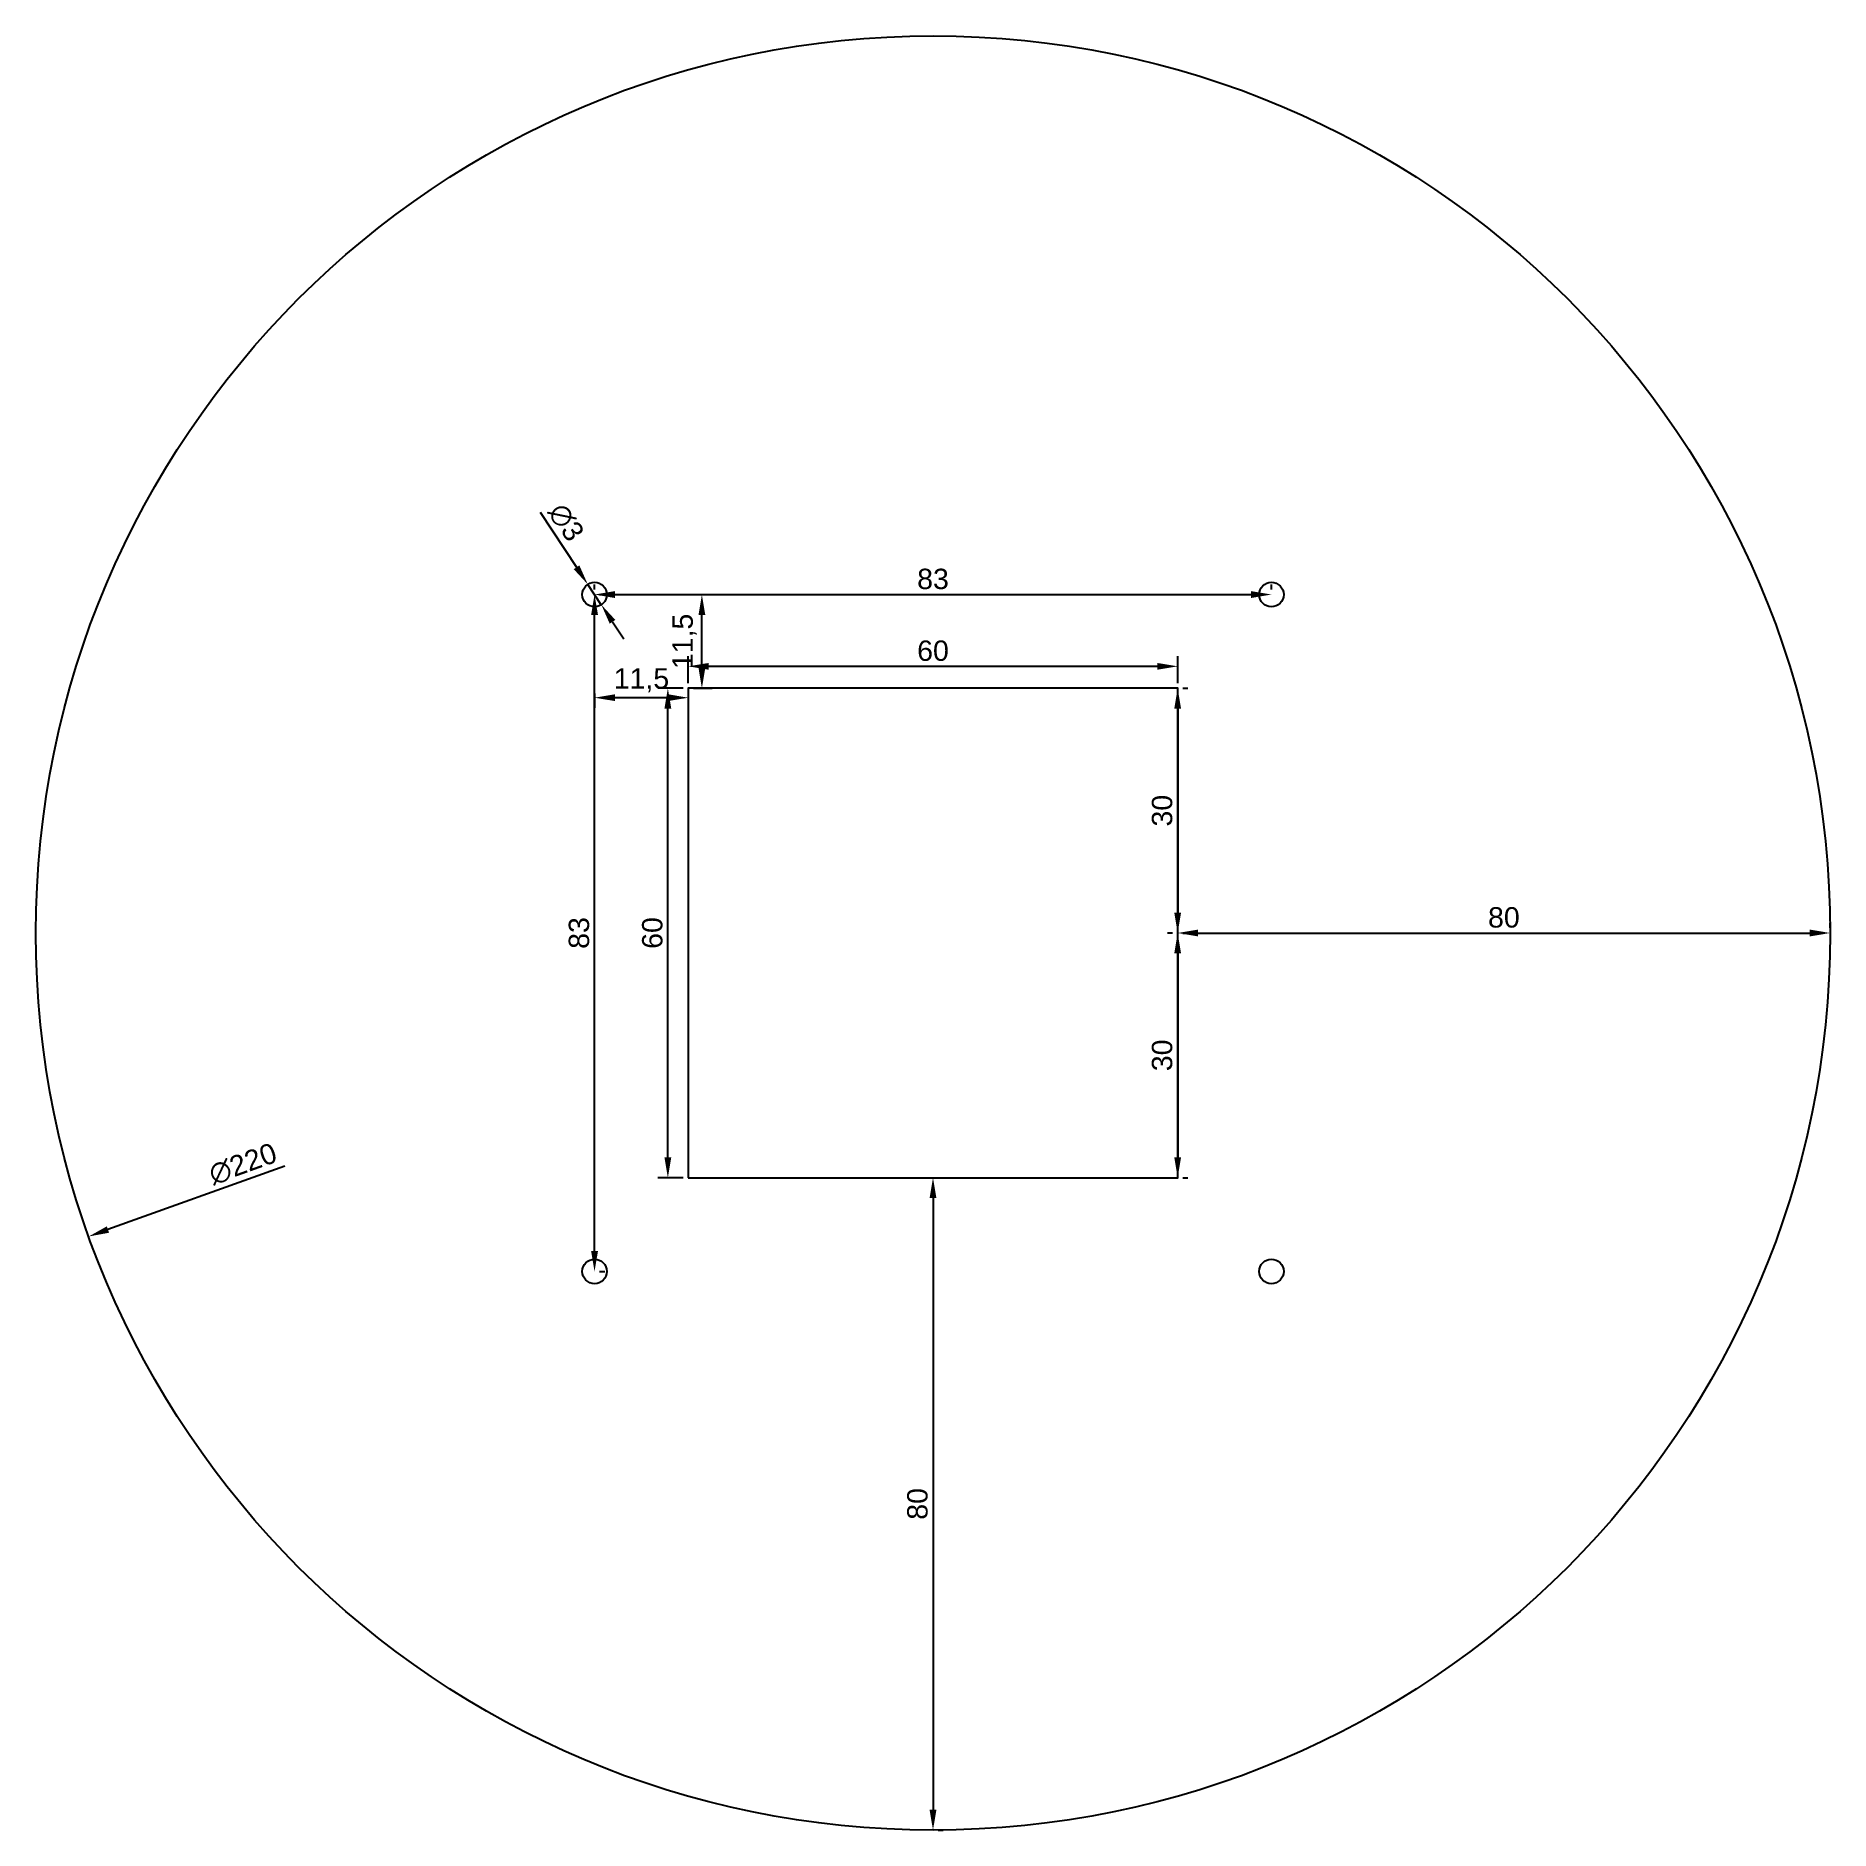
# Model space of a CAD drawing. Header units: millimetres. Extents: x 90 to 310, y 90 to 310.
import ezdxf

# ---------------------------------------------------------------- set-up
doc = ezdxf.new("R2010")
doc.units = ezdxf.units.MM
doc.styles.get("Standard").update_dxf_attribs({"font": 'arial.ttf'})
doc.dimstyles.new('ISO-25', dxfattribs={"dimtxt": 2.5, "dimasz": 2.5, "dimexe": 1.25, "dimexo": 0.625, "dimtad": 1, "dimtxsty": 'Standard', "dimcen": 2.5, "dimadec": 0, "dimazin": 0, "dimtfac": 1, "dimtmove": 0, "dimatfit": 3, "dimfxl": 1, "dimarcsym": 0})

# ---------------------------------------------------------------- blocks, each defined once
blk = doc.blocks.new('*D1')
at = {"color": 0, "lineweight": -2, "transparency": 16777216}
for p, q in [((158.5, 242.12), (158.5, 242.75)), ((241.5, 242.12), (241.5, 242.75)), ((161, 241.5), (239, 241.5))]:
    blk.add_line(p, q, dxfattribs=at)
at = {"color": 0, "transparency": 16777216}
for points in [[(161, 241.92), (161, 241.08), (158.5, 241.5)], [(239, 241.92), (239, 241.08), (241.5, 241.5)]]:
    blk.add_solid(points, dxfattribs=at)
at = {"layer": 'Defpoints', "color": 0, "transparency": 16777216}
for p in [(158.5, 241.5), (241.5, 241.5), (241.5, 241.5)]:
    blk.add_point(p, dxfattribs=at)
at = {"color": 0, "transparency": 16777216, "insert": (200, 243.4), "char_height": 2.5, "attachment_point": 5}
blk.add_mtext('83', dxfattribs=at)
blk = doc.blocks.new('*D2')
at = {"color": 0, "lineweight": -2, "transparency": 16777216}
for p, q in [((159.12, 241.5), (159.75, 241.5)), ((158.5, 161), (158.5, 239)), ((159.12, 158.5), (159.75, 158.5))]:
    blk.add_line(p, q, dxfattribs=at)
at = {"color": 0, "transparency": 16777216}
for points in [[(158.08, 239), (158.92, 239), (158.5, 241.5)], [(158.08, 161), (158.92, 161), (158.5, 158.5)]]:
    blk.add_solid(points, dxfattribs=at)
at = {"layer": 'Defpoints', "color": 0, "transparency": 16777216}
for p in [(158.5, 241.5), (158.5, 241.5), (158.5, 158.5)]:
    blk.add_point(p, dxfattribs=at)
at = {"color": 0, "transparency": 16777216, "insert": (156.6, 200), "char_height": 2.5, "attachment_point": 5, "rotation": 90}
blk.add_mtext('83', dxfattribs=at)
blk = doc.blocks.new('*D3')
at = {"color": 0, "lineweight": -2, "transparency": 16777216}
for p, q in [((151.82, 251.6), (156.29, 244.84)), ((159.33, 240.25), (157.67, 242.75)), ((160.71, 238.16), (162.09, 236.08))]:
    blk.add_line(p, q, dxfattribs=at)
at = {"color": 0, "transparency": 16777216}
for points in [[(156.64, 245.07), (155.95, 244.61), (157.67, 242.75)], [(161.05, 238.39), (160.36, 237.93), (159.33, 240.25)]]:
    blk.add_solid(points, dxfattribs=at)
at = {"layer": 'Defpoints', "color": 0, "transparency": 16777216}
for p in [(157.67, 242.75), (159.33, 240.25)]:
    blk.add_point(p, dxfattribs=at)
at = {"color": 0, "transparency": 16777216, "insert": (155.01, 250.35), "char_height": 2.5, "attachment_point": 5, "rotation": 303.4926}
blk.add_mtext('∅3', dxfattribs=at)
blk = doc.blocks.new('*D4')
at = {"color": 0, "lineweight": -2, "transparency": 16777216}
blk.add_line((120.51, 171.43), (98.84, 163.64), dxfattribs=at)
at = {"color": 0, "transparency": 16777216}
blk.add_solid([(98.7, 164.03), (98.98, 163.25), (96.48, 162.79)], dxfattribs=at)
at = {"layer": 'Defpoints', "color": 0, "transparency": 16777216}
for p in [(303.52, 237.21), (96.48, 162.79)]:
    blk.add_point(p, dxfattribs=at)
at = {"color": 0, "transparency": 16777216, "insert": (115.38, 171.68), "char_height": 2.5, "attachment_point": 5, "rotation": 19.7697}
blk.add_mtext('∅220', dxfattribs=at)
blk = doc.blocks.new('*D7')
at = {"color": 0, "lineweight": -2, "transparency": 16777216}
for p, q in [((200.63, 170), (201.25, 170)), ((200, 167.5), (200, 92.5)), ((200.63, 90), (201.25, 90))]:
    blk.add_line(p, q, dxfattribs=at)
at = {"color": 0, "transparency": 16777216}
for points in [[(199.58, 167.5), (200.42, 167.5), (200, 170)], [(199.58, 92.5), (200.42, 92.5), (200, 90)]]:
    blk.add_solid(points, dxfattribs=at)
at = {"layer": 'Defpoints', "color": 0, "transparency": 16777216}
for p in [(200, 170), (200, 90), (200, 90)]:
    blk.add_point(p, dxfattribs=at)
at = {"color": 0, "transparency": 16777216, "insert": (198.1, 130), "char_height": 2.5, "attachment_point": 5, "rotation": 90}
blk.add_mtext('80', dxfattribs=at)
blk = doc.blocks.new('*D8')
at = {"color": 0, "lineweight": -2, "transparency": 16777216}
for p, q in [((230, 200.62), (230, 201.25)), ((310, 200.62), (310, 201.25)), ((232.5, 200), (307.5, 200))]:
    blk.add_line(p, q, dxfattribs=at)
at = {"color": 0, "transparency": 16777216}
for points in [[(232.5, 200.42), (232.5, 199.58), (230, 200)], [(307.5, 200.42), (307.5, 199.58), (310, 200)]]:
    blk.add_solid(points, dxfattribs=at)
at = {"layer": 'Defpoints', "color": 0, "transparency": 16777216}
for p in [(230, 200), (310, 200), (310, 200)]:
    blk.add_point(p, dxfattribs=at)
at = {"color": 0, "transparency": 16777216, "insert": (270, 201.9), "char_height": 2.5, "attachment_point": 5}
blk.add_mtext('80', dxfattribs=at)
blk = doc.blocks.new('*D9')
at = {"color": 0, "lineweight": -2, "transparency": 16777216}
for p, q in [((169.38, 230), (166.24, 230)), ((167.49, 172.5), (167.49, 227.5)), ((169.38, 170), (166.24, 170))]:
    blk.add_line(p, q, dxfattribs=at)
at = {"color": 0, "transparency": 16777216}
for points in [[(167.07, 227.5), (167.91, 227.5), (167.49, 230)], [(167.07, 172.5), (167.91, 172.5), (167.49, 170)]]:
    blk.add_solid(points, dxfattribs=at)
at = {"layer": 'Defpoints', "color": 0, "transparency": 16777216}
for p in [(167.49, 230), (170, 230), (170, 170)]:
    blk.add_point(p, dxfattribs=at)
at = {"color": 0, "transparency": 16777216, "insert": (165.59, 200), "char_height": 2.5, "attachment_point": 5, "rotation": 90}
blk.add_mtext('60', dxfattribs=at)
blk = doc.blocks.new('*D10')
at = {"color": 0, "lineweight": -2, "transparency": 16777216}
for p, q in [((170, 230.62), (170, 233.95)), ((230, 230.62), (230, 233.95)), ((172.5, 232.7), (227.5, 232.7))]:
    blk.add_line(p, q, dxfattribs=at)
at = {"color": 0, "transparency": 16777216}
for points in [[(172.5, 233.11), (172.5, 232.28), (170, 232.7)], [(227.5, 233.11), (227.5, 232.28), (230, 232.7)]]:
    blk.add_solid(points, dxfattribs=at)
at = {"layer": 'Defpoints', "color": 0, "transparency": 16777216}
for p in [(230, 232.7), (170, 230), (230, 230)]:
    blk.add_point(p, dxfattribs=at)
at = {"color": 0, "transparency": 16777216, "insert": (200, 234.6), "char_height": 2.5, "attachment_point": 5}
blk.add_mtext('60', dxfattribs=at)
blk = doc.blocks.new('*D11')
at = {"color": 0, "lineweight": -2, "transparency": 16777216}
for p, q in [((158.5, 229.38), (158.5, 227.6)), ((167.5, 228.85), (161, 228.85)), ((170, 229.38), (170, 227.6))]:
    blk.add_line(p, q, dxfattribs=at)
at = {"color": 0, "transparency": 16777216}
for points in [[(161, 229.27), (161, 228.44), (158.5, 228.85)], [(167.5, 229.27), (167.5, 228.44), (170, 228.85)]]:
    blk.add_solid(points, dxfattribs=at)
at = {"layer": 'Defpoints', "color": 0, "transparency": 16777216}
for p in [(158.5, 230), (158.5, 228.85), (170, 230)]:
    blk.add_point(p, dxfattribs=at)
at = {"color": 0, "transparency": 16777216, "insert": (164.25, 230.98), "char_height": 2.5, "attachment_point": 5}
blk.add_mtext('11,5', dxfattribs=at)
blk = doc.blocks.new('*D12')
at = {"color": 0, "lineweight": -2, "transparency": 16777216}
for p, q in [((170.62, 241.5), (172.91, 241.5)), ((171.66, 232.5), (171.66, 239)), ((170.62, 230), (172.91, 230))]:
    blk.add_line(p, q, dxfattribs=at)
at = {"color": 0, "transparency": 16777216}
for points in [[(171.25, 239), (172.08, 239), (171.66, 241.5)], [(171.25, 232.5), (172.08, 232.5), (171.66, 230)]]:
    blk.add_solid(points, dxfattribs=at)
at = {"layer": 'Defpoints', "color": 0, "transparency": 16777216}
for p in [(170, 241.5), (171.66, 241.5), (170, 230)]:
    blk.add_point(p, dxfattribs=at)
at = {"color": 0, "transparency": 16777216, "insert": (169.53, 235.75), "char_height": 2.5, "attachment_point": 5, "rotation": 90}
blk.add_mtext('11,5', dxfattribs=at)
blk = doc.blocks.new('*D16')
at = {"color": 0, "lineweight": -2, "transparency": 16777216}
for p, q in [((230.63, 230), (231.25, 230)), ((230, 227.5), (230, 202.5)), ((230.63, 200), (231.25, 200))]:
    blk.add_line(p, q, dxfattribs=at)
at = {"color": 0, "transparency": 16777216}
for points in [[(229.58, 227.5), (230.42, 227.5), (230, 230)], [(229.58, 202.5), (230.42, 202.5), (230, 200)]]:
    blk.add_solid(points, dxfattribs=at)
at = {"layer": 'Defpoints', "color": 0, "transparency": 16777216}
for p in [(230, 230), (230, 200), (230, 200)]:
    blk.add_point(p, dxfattribs=at)
at = {"color": 0, "transparency": 16777216, "insert": (228.1, 215), "char_height": 2.5, "attachment_point": 5, "rotation": 90}
blk.add_mtext('30', dxfattribs=at)
blk = doc.blocks.new('*D17')
at = {"color": 0, "lineweight": -2, "transparency": 16777216}
for p, q in [((229.38, 200), (228.75, 200)), ((230, 197.5), (230, 172.5)), ((230.63, 170), (231.25, 170))]:
    blk.add_line(p, q, dxfattribs=at)
at = {"color": 0, "transparency": 16777216}
for points in [[(229.58, 197.5), (230.42, 197.5), (230, 200)], [(229.58, 172.5), (230.42, 172.5), (230, 170)]]:
    blk.add_solid(points, dxfattribs=at)
at = {"layer": 'Defpoints', "color": 0, "transparency": 16777216}
for p in [(230, 200), (230, 170), (230, 170)]:
    blk.add_point(p, dxfattribs=at)
at = {"color": 0, "transparency": 16777216, "insert": (228.1, 185), "char_height": 2.5, "attachment_point": 5, "rotation": 90}
blk.add_mtext('30', dxfattribs=at)

msp = doc.modelspace()

# ---------------------------------------------------------------- linework, layer by layer
msp.add_lwpolyline([(170, 170), (230, 170), (230, 230), (170, 230)], close=True)
for centre, radius in [((200, 200), 110), ((158.5, 241.5), 1.5), ((241.5, 241.5), 1.5), ((158.5, 158.5), 1.5), ((241.5, 158.5), 1.5)]:
    msp.add_circle(centre, radius)

# ---------------------------------------------------------------- dimensions: what is measured, and where the dimension line sits
dim = msp.add_diameter_dim_2p(p1=(159.328, 240.249), p2=(157.672, 242.751), dimstyle='ISO-25')
dim.commit()
dim.dimension.update_dxf_attribs({"geometry": '*D3', "text_midpoint": (155.01, 250.347)})
for base, p1, p2, picture, middle in [((241.5, 241.5), (158.5, 241.5), (241.5, 241.5), '*D1', (200, 243.402)), ((230, 232.698), (170, 230), (230, 230), '*D10', (200, 234.6)), ((158.5, 228.855), (170, 230), (158.5, 230), '*D11', (164.25, 230.982)), ((310, 200), (230, 200), (310, 200), '*D8', (270, 201.901))]:
    dim = msp.add_linear_dim(base=base, p1=p1, p2=p2, dimstyle='ISO-25')
    dim.commit()
    dim.dimension.update_dxf_attribs({"geometry": picture, "text_midpoint": middle})
for base, p1, p2, picture, middle in [((158.5, 241.5), (158.5, 158.5), (158.5, 241.5), '*D2', (156.598, 200)), ((171.662, 241.5), (170, 230), (170, 241.5), '*D12', (169.534, 235.75)), ((167.49, 230), (170, 170), (170, 230), '*D9', (165.589, 200)), ((230, 200), (230, 230), (230, 200), '*D16', (228.098, 215)), ((230, 170), (230, 200), (230, 170), '*D17', (228.098, 185)), ((200, 90), (200, 170), (200, 90), '*D7', (198.099, 130))]:
    dim = msp.add_linear_dim(base=base, p1=p1, p2=p2, angle=90, dimstyle='ISO-25')
    dim.commit()
    dim.dimension.update_dxf_attribs({"geometry": picture, "text_midpoint": middle})
dim = msp.add_diameter_dim_2p(p1=(303.517, 237.206), p2=(96.483, 162.794), dimstyle='ISO-25')
dim.commit()
dim.dimension.update_dxf_attribs({"geometry": '*D4', "text_midpoint": (116.049, 169.826), "dimtype": 163})

doc.saveas('drawing.dxf')
